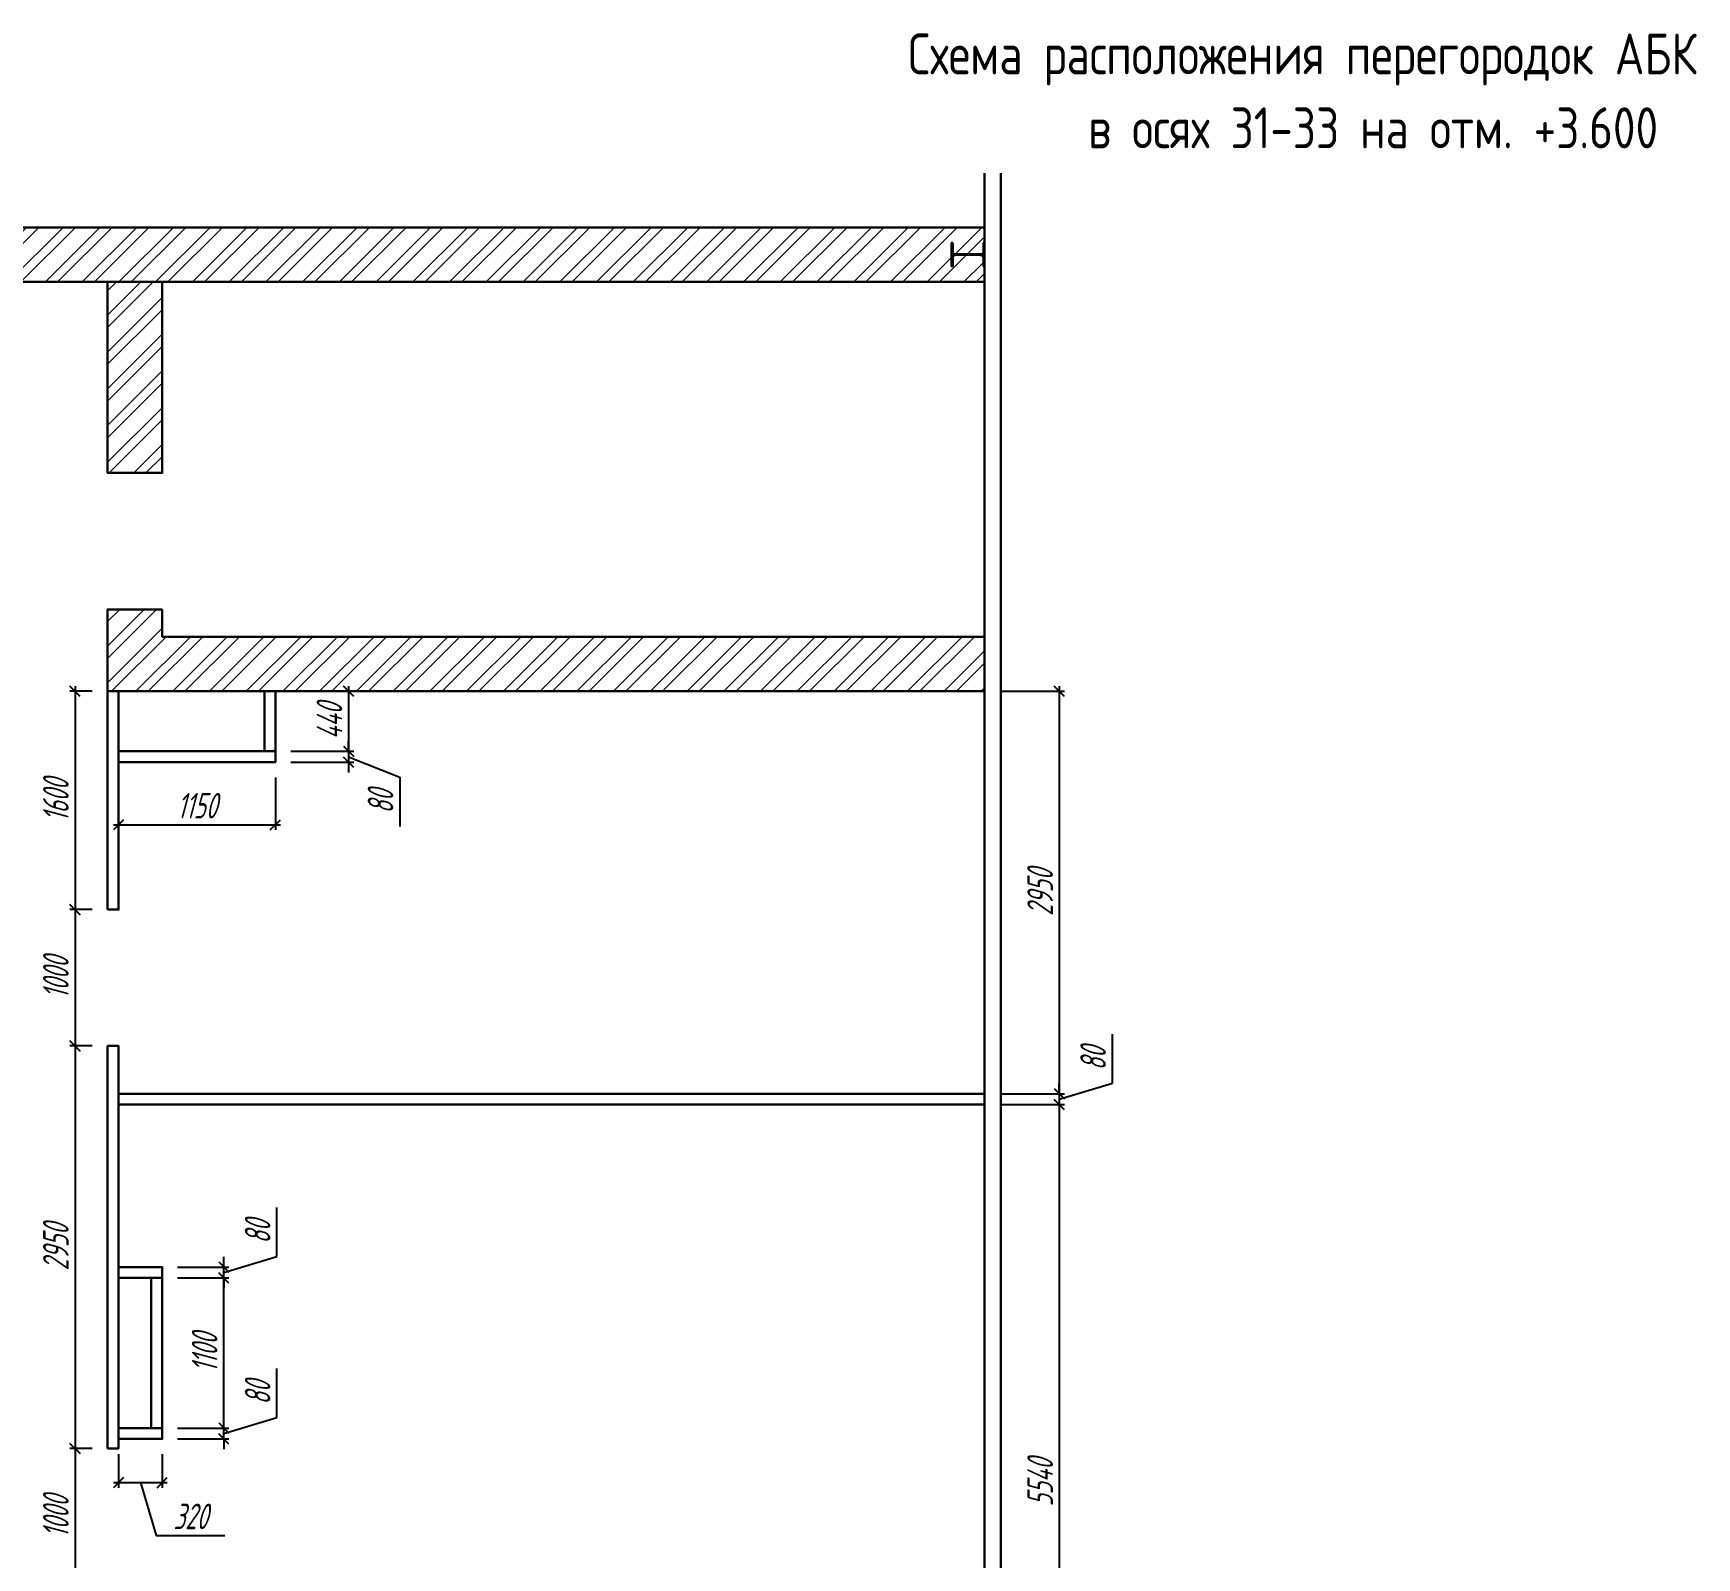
# Model space of a CAD drawing. Header units: millimetres. Extents: x -138350 to 909539, y -253833 to 111767.
# Drawn here: x 76760 to 88957, y -179657 to -168483 of the extents above; entities that cross this region are included whole.
import ezdxf

# ---------------------------------------------------------------- set-up
doc = ezdxf.new("R2010")
doc.units = ezdxf.units.MM
doc.linetypes.add('GOST2.303 5', pattern=[24, 20, -1.5, 1, -1.5])
doc.layers.add('03_Осевые', color=4, linetype='GOST2.303 5')
doc.layers.add('07_Непечатаемые', color=2, linetype='Continuous', plot=False)
for name, color, linetype, lineweight in [('_Размеры', 120, 'Continuous', 13), ('_Сендвичи', 230, 'Continuous', 30), ('_Стены', 7, 'Continuous', 30), ('_Сэндвичи штрих', 7, 'Continuous', 5), ('_Текст', 141, 'Continuous', 20), ('выноска', 7, 'Continuous', 13)]:
    doc.layers.add(name, color=color, linetype=linetype, lineweight=lineweight)
doc.styles.add('Museo sans', font='CS_Gost2304.shx')
doc.styles.add('СПДС_размеры', font='spdswin.shx', dxfattribs={"width": 0.8, "oblique": 15})
doc.dimstyles.new('СПДС', dxfattribs={"dimtxt": 2.5, "dimasz": 1, "dimexe": 0.5, "dimexo": 1.5, "dimtad": 1, "dimdec": 0, "dimtxsty": 'СПДС_размеры', "dimblk": 'OBLIQUE', "dimcen": 2.5, "dimdle": 0.5, "dimadec": 8, "dimazin": 0, "dimtfac": 1, "dimtdec": 0, "dimtix": 1, "dimtmove": 0, "dimatfit": 3, "dimfxl": 1, "dimarcsym": 0})

# ---------------------------------------------------------------- blocks, each defined once
blk = doc.blocks.new('*U263')
for p, q in [((-87.5, 244), (87.5, 244)), ((-87.5, 233), (-87.5, 244)), ((87.5, 233), (87.5, 244)), ((-87.5, 233), (-19.5, 233)), ((-3.5, 27), (-3.5, 217)), ((3.5, 27), (3.5, 217)), ((19.5, 233), (87.5, 233)), ((-87.5, 11), (-19.5, 11)), ((-87.5, 0), (-87.5, 11)), ((-87.5, 0), (87.5, 0)), ((19.5, 11), (87.5, 11)), ((87.5, 0), (87.5, 11))]:
    blk.add_line(p, q)
for centre, start, end in [((-19.5, 217), 360, 450), ((19.5, 217), 90, 180), ((-19.5, 27), 270, 360), ((19.5, 27), 180, 270)]:
    blk.add_arc(centre, 16, start, end)
at = {"layer": '03_Осевые'}
for p, q in [((0, 0), (0, 244)), ((-3.5, 122), (3.5, 122))]:
    blk.add_line(p, q, dxfattribs=at)
at = {"layer": '07_Непечатаемые'}
for p, q in [((-2.75, 184), (2.75, 184)), ((-50, 0), (-50, 11)), ((-2.75, 60), (2.75, 60)), ((50, 0), (50, 11))]:
    blk.add_line(p, q, dxfattribs=at)
blk = doc.blocks.new('_Oblique')
at = {"layer": 'выноска', "color": 0, "lineweight": -2}
blk.add_line((-0.5, -0.5), (0.5, 0.5), dxfattribs=at)
blk = doc.blocks.new('*D417')
at = {"layer": '_Размеры', "color": 0, "lineweight": -2, "ltscale": 75, "transparency": 16777216}
for p, q in [((83847.5, -173306), (84320.5, -173306)), ((84283, -173268.5), (84283, -176293.5)), ((83847.5, -176256), (84320.5, -176256))]:
    blk.add_line(p, q, dxfattribs=at)
at = {"layer": 'Defpoints', "color": 0, "ltscale": 75, "transparency": 16777216}
for p in [(83735, -173306), (83735, -176256), (84283, -176256)]:
    blk.add_point(p, dxfattribs=at)
at = {"layer": '_Размеры', "color": 0, "lineweight": -2, "ltscale": 75, "transparency": 16777216, "xscale": 75, "yscale": 75, "zscale": 75}
for p, rotation in [((84283, -173306), 90), ((84283, -176256), 270)]:
    blk.add_blockref('_Oblique', p, dxfattribs=dict(at, rotation=rotation))
at = {"layer": '_Размеры', "color": 0, "ltscale": 75, "transparency": 16777216, "insert": (84142.375, -174781), "char_height": 187.5, "attachment_point": 5, "rotation": 90, "style": 'СПДС_размеры'}
blk.add_mtext('2950', dxfattribs=at)
blk = doc.blocks.new('*D418')
at = {"layer": '_Размеры', "color": 0, "lineweight": -2, "ltscale": 75, "transparency": 16777216}
for p, q in [((84672, -176179), (84672, -175819)), ((84283, -176296), (84672, -176179)), ((84283, -176256), (84283, -176181)), ((83848, -176256), (84320, -176256)), ((83848, -176336), (84320, -176336)), ((84283, -176256), (84283, -176336)), ((84283, -176256), (84283, -176336)), ((84283, -176336), (84283, -176411))]:
    blk.add_line(p, q, dxfattribs=at)
at = {"layer": 'Defpoints', "color": 0, "ltscale": 75, "transparency": 16777216}
for p in [(83735, -176256), (83735, -176336), (84283, -176336)]:
    blk.add_point(p, dxfattribs=at)
at = {"layer": '_Размеры', "color": 0, "lineweight": -2, "ltscale": 75, "transparency": 16777216, "xscale": 75, "yscale": 75, "zscale": 75}
for p, rotation in [((84283, -176256), 270), ((84283, -176336), 90)]:
    blk.add_blockref('_Oblique', p, dxfattribs=dict(at, rotation=rotation))
at = {"layer": '_Размеры', "color": 0, "ltscale": 75, "transparency": 16777216, "insert": (84531, -175999), "char_height": 187.5, "attachment_point": 5, "rotation": 90, "style": 'СПДС_размеры'}
blk.add_mtext('80', dxfattribs=at)
blk = doc.blocks.new('*D419')
at = {"layer": '_Размеры', "color": 0, "lineweight": -2, "ltscale": 75, "transparency": 16777216}
for p, q in [((83847.5, -176336), (84320.5, -176336)), ((84283, -176298.5), (84283, -181913.5)), ((83847.5, -181876), (84320.5, -181876))]:
    blk.add_line(p, q, dxfattribs=at)
at = {"layer": 'Defpoints', "color": 0, "ltscale": 75, "transparency": 16777216}
for p in [(83735, -176336), (83735, -181876), (84283, -181876)]:
    blk.add_point(p, dxfattribs=at)
at = {"layer": '_Размеры', "color": 0, "lineweight": -2, "ltscale": 75, "transparency": 16777216, "xscale": 75, "yscale": 75, "zscale": 75}
for p, rotation in [((84283, -176336), 90), ((84283, -181876), 270)]:
    blk.add_blockref('_Oblique', p, dxfattribs=dict(at, rotation=rotation))
at = {"layer": '_Размеры', "color": 0, "ltscale": 75, "transparency": 16777216, "insert": (84142.375, -179106), "char_height": 187.5, "attachment_point": 5, "rotation": 90, "style": 'СПДС_размеры'}
blk.add_mtext('5540', dxfattribs=at)
blk = doc.blocks.new('*D439')
at = {"layer": '_Размеры', "color": 0, "lineweight": -2, "ltscale": 75, "transparency": 16777216}
for p, q in [((77192.5, -173306), (77028.5, -173306)), ((77066, -173268.5), (77066, -174943.5)), ((77192.5, -174906), (77028.5, -174906))]:
    blk.add_line(p, q, dxfattribs=at)
at = {"layer": 'Defpoints', "color": 0, "ltscale": 75, "transparency": 16777216}
for p in [(77305, -173306), (77066, -174906), (77305, -174906)]:
    blk.add_point(p, dxfattribs=at)
at = {"layer": '_Размеры', "color": 0, "lineweight": -2, "ltscale": 75, "transparency": 16777216, "xscale": 75, "yscale": 75, "zscale": 75}
for p, rotation in [((77066, -173306), 90), ((77066, -174906), 270)]:
    blk.add_blockref('_Oblique', p, dxfattribs=dict(at, rotation=rotation))
at = {"layer": '_Размеры', "color": 0, "ltscale": 75, "transparency": 16777216, "insert": (76925.375, -174106), "char_height": 187.5, "attachment_point": 5, "rotation": 90, "style": 'СПДС_размеры'}
blk.add_mtext('1600', dxfattribs=at)
blk = doc.blocks.new('*D440')
at = {"layer": '_Размеры', "color": 0, "lineweight": -2, "ltscale": 75, "transparency": 16777216}
for p, q in [((77066, -174868.5), (77066, -175943.5)), ((77192.5, -174906), (77028.5, -174906)), ((77192.5, -175906), (77028.5, -175906))]:
    blk.add_line(p, q, dxfattribs=at)
at = {"layer": 'Defpoints', "color": 0, "ltscale": 75, "transparency": 16777216}
for p in [(77305, -174906), (77066, -175906), (77305, -175906)]:
    blk.add_point(p, dxfattribs=at)
at = {"layer": '_Размеры', "color": 0, "lineweight": -2, "ltscale": 75, "transparency": 16777216, "xscale": 75, "yscale": 75, "zscale": 75}
for p, rotation in [((77066, -174906), 90), ((77066, -175906), 270)]:
    blk.add_blockref('_Oblique', p, dxfattribs=dict(at, rotation=rotation))
at = {"layer": '_Размеры', "color": 0, "ltscale": 75, "transparency": 16777216, "insert": (76925.375, -175406), "char_height": 187.5, "attachment_point": 5, "rotation": 90, "style": 'СПДС_размеры'}
blk.add_mtext('1000', dxfattribs=at)
blk = doc.blocks.new('*D441')
at = {"layer": '_Размеры', "color": 0, "lineweight": -2, "ltscale": 75, "transparency": 16777216}
for p, q in [((77066, -175868.5), (77066, -178893.5)), ((77192.5, -175906), (77028.5, -175906)), ((77192.5, -178856), (77028.5, -178856))]:
    blk.add_line(p, q, dxfattribs=at)
at = {"layer": 'Defpoints', "color": 0, "ltscale": 75, "transparency": 16777216}
for p in [(77305, -175906), (77066, -178856), (77305, -178856)]:
    blk.add_point(p, dxfattribs=at)
at = {"layer": '_Размеры', "color": 0, "lineweight": -2, "ltscale": 75, "transparency": 16777216, "xscale": 75, "yscale": 75, "zscale": 75}
for p, rotation in [((77066, -175906), 90), ((77066, -178856), 270)]:
    blk.add_blockref('_Oblique', p, dxfattribs=dict(at, rotation=rotation))
at = {"layer": '_Размеры', "color": 0, "ltscale": 75, "transparency": 16777216, "insert": (76925.375, -177381), "char_height": 187.5, "attachment_point": 5, "rotation": 90, "style": 'СПДС_размеры'}
blk.add_mtext('2950', dxfattribs=at)
blk = doc.blocks.new('*D442')
at = {"layer": '_Размеры', "color": 0, "lineweight": -2, "ltscale": 75, "transparency": 16777216}
for p, q in [((77192.5, -178856), (77028.5, -178856)), ((77066, -178818.5), (77066, -179893.5)), ((77192.5, -179856), (77028.5, -179856))]:
    blk.add_line(p, q, dxfattribs=at)
at = {"layer": 'Defpoints', "color": 0, "ltscale": 75, "transparency": 16777216}
for p in [(77305, -178856), (77066, -179856), (77305, -179856)]:
    blk.add_point(p, dxfattribs=at)
at = {"layer": '_Размеры', "color": 0, "lineweight": -2, "ltscale": 75, "transparency": 16777216, "xscale": 75, "yscale": 75, "zscale": 75}
for p, rotation in [((77066, -178856), 90), ((77066, -179856), 270)]:
    blk.add_blockref('_Oblique', p, dxfattribs=dict(at, rotation=rotation))
at = {"layer": '_Размеры', "color": 0, "ltscale": 75, "transparency": 16777216, "insert": (76925.375, -179356), "char_height": 187.5, "attachment_point": 5, "rotation": 90, "style": 'СПДС_размеры'}
blk.add_mtext('1000', dxfattribs=at)
blk = doc.blocks.new('*D456')
at = {"layer": '_Размеры', "color": 0, "lineweight": -2, "ltscale": 75, "transparency": 16777216}
for p, q in [((78546, -178629), (78546, -178269)), ((78157, -178746), (78546, -178629)), ((78157, -178706), (78157, -178631)), ((77818, -178706), (78194, -178706)), ((77818, -178786), (78194, -178786)), ((78157, -178786), (78157, -178706)), ((78157, -178786), (78157, -178706)), ((78157, -178786), (78157, -178861))]:
    blk.add_line(p, q, dxfattribs=at)
at = {"layer": 'Defpoints', "color": 0, "ltscale": 75, "transparency": 16777216}
for p in [(77705, -178706), (77705, -178786), (78157, -178706)]:
    blk.add_point(p, dxfattribs=at)
at = {"layer": '_Размеры', "color": 0, "lineweight": -2, "ltscale": 75, "transparency": 16777216, "xscale": 75, "yscale": 75, "zscale": 75}
for p, rotation in [((78157, -178706), 270), ((78157, -178786), 90)]:
    blk.add_blockref('_Oblique', p, dxfattribs=dict(at, rotation=rotation))
at = {"layer": '_Размеры', "color": 0, "ltscale": 75, "transparency": 16777216, "insert": (78405, -178449), "char_height": 187.5, "attachment_point": 5, "rotation": 90, "style": 'СПДС_размеры'}
blk.add_mtext('80', dxfattribs=at)
blk = doc.blocks.new('*D457')
at = {"layer": '_Размеры', "color": 0, "lineweight": -2, "ltscale": 75, "transparency": 16777216}
for p, q in [((78157, -178743.5), (78157, -177568.5)), ((77817.5, -177606), (78194.5, -177606)), ((77817.5, -178706), (78194.5, -178706))]:
    blk.add_line(p, q, dxfattribs=at)
at = {"layer": 'Defpoints', "color": 0, "ltscale": 75, "transparency": 16777216}
for p in [(77705, -177606), (78157, -177606), (77705, -178706)]:
    blk.add_point(p, dxfattribs=at)
at = {"layer": '_Размеры', "color": 0, "lineweight": -2, "ltscale": 75, "transparency": 16777216, "xscale": 75, "yscale": 75, "zscale": 75}
for p, rotation in [((78157, -177606), 90), ((78157, -178706), 270)]:
    blk.add_blockref('_Oblique', p, dxfattribs=dict(at, rotation=rotation))
at = {"layer": '_Размеры', "color": 0, "ltscale": 75, "transparency": 16777216, "insert": (78016.375, -178156), "char_height": 187.5, "attachment_point": 5, "rotation": 90, "style": 'СПДС_размеры'}
blk.add_mtext('1100', dxfattribs=at)
blk = doc.blocks.new('*D458')
at = {"layer": '_Размеры', "color": 0, "lineweight": -2, "ltscale": 75, "transparency": 16777216}
for p, q in [((78546, -177449), (78546, -177089)), ((78157, -177566), (78546, -177449)), ((78157, -177526), (78157, -177451)), ((77818, -177526), (78194, -177526)), ((78157, -177606), (78157, -177526)), ((78157, -177606), (78157, -177526)), ((77818, -177606), (78194, -177606)), ((78157, -177606), (78157, -177681))]:
    blk.add_line(p, q, dxfattribs=at)
at = {"layer": 'Defpoints', "color": 0, "ltscale": 75, "transparency": 16777216}
for p in [(77705, -177526), (78157, -177526), (77705, -177606)]:
    blk.add_point(p, dxfattribs=at)
at = {"layer": '_Размеры', "color": 0, "lineweight": -2, "ltscale": 75, "transparency": 16777216, "xscale": 75, "yscale": 75, "zscale": 75}
for p, rotation in [((78157, -177526), 270), ((78157, -177606), 90)]:
    blk.add_blockref('_Oblique', p, dxfattribs=dict(at, rotation=rotation))
at = {"layer": '_Размеры', "color": 0, "ltscale": 75, "transparency": 16777216, "insert": (78405, -177269), "char_height": 187.5, "attachment_point": 5, "rotation": 90, "style": 'СПДС_размеры'}
blk.add_mtext('80', dxfattribs=at)
blk = doc.blocks.new('*D459')
at = {"layer": '_Размеры', "color": 0, "lineweight": -2, "ltscale": 75, "transparency": 16777216}
for p, q in [((77385, -178898), (77385, -179144)), ((77705, -178898), (77705, -179144)), ((77348, -179106), (77742, -179106)), ((77545, -179106), (77662, -179495)), ((77662, -179495), (78165, -179495))]:
    blk.add_line(p, q, dxfattribs=at)
at = {"layer": 'Defpoints', "color": 0, "ltscale": 75, "transparency": 16777216}
for p in [(77385, -178786), (77705, -178786), (77705, -179106)]:
    blk.add_point(p, dxfattribs=at)
at = {"layer": '_Размеры', "color": 0, "lineweight": -2, "ltscale": 75, "transparency": 16777216, "xscale": 75, "yscale": 75, "zscale": 75, "rotation": 180}
blk.add_blockref('_Oblique', (77385, -179106), dxfattribs=at)
at = {"layer": '_Размеры', "color": 0, "lineweight": -2, "ltscale": 75, "transparency": 16777216, "xscale": 75, "yscale": 75, "zscale": 75}
blk.add_blockref('_Oblique', (77705, -179106), dxfattribs=at)
at = {"layer": '_Размеры', "color": 0, "ltscale": 75, "transparency": 16777216, "insert": (77913, -179354), "char_height": 187.5, "attachment_point": 5, "style": 'СПДС_размеры'}
blk.add_mtext('320', dxfattribs=at)
blk = doc.blocks.new('*D460')
at = {"layer": '_Размеры', "color": 0, "lineweight": -2, "ltscale": 75, "transparency": 16777216}
for p, q in [((77385, -173938.5), (77385, -174322.5)), ((78535, -173938.5), (78535, -174322.5)), ((77347.5, -174285), (78572.5, -174285))]:
    blk.add_line(p, q, dxfattribs=at)
at = {"layer": 'Defpoints', "color": 0, "ltscale": 75, "transparency": 16777216}
for p in [(77385, -173826), (78535, -173826), (78535, -174285)]:
    blk.add_point(p, dxfattribs=at)
at = {"layer": '_Размеры', "color": 0, "lineweight": -2, "ltscale": 75, "transparency": 16777216, "xscale": 75, "yscale": 75, "zscale": 75, "rotation": 180}
blk.add_blockref('_Oblique', (77385, -174285), dxfattribs=at)
at = {"layer": '_Размеры', "color": 0, "lineweight": -2, "ltscale": 75, "transparency": 16777216, "xscale": 75, "yscale": 75, "zscale": 75}
blk.add_blockref('_Oblique', (78535, -174285), dxfattribs=at)
at = {"layer": '_Размеры', "color": 0, "ltscale": 75, "transparency": 16777216, "insert": (77960, -174144.375), "char_height": 187.5, "attachment_point": 5, "style": 'СПДС_размеры'}
blk.add_mtext('1150', dxfattribs=at)
blk = doc.blocks.new('*D461')
at = {"layer": '_Размеры', "color": 0, "lineweight": -2, "ltscale": 75, "transparency": 16777216}
for p, q in [((78647.5, -173306), (79109.5, -173306)), ((79072, -173268.5), (79072, -173783.5)), ((78647.5, -173746), (79109.5, -173746))]:
    blk.add_line(p, q, dxfattribs=at)
at = {"layer": 'Defpoints', "color": 0, "ltscale": 75, "transparency": 16777216}
for p in [(78535, -173306), (78535, -173746), (79072, -173746)]:
    blk.add_point(p, dxfattribs=at)
at = {"layer": '_Размеры', "color": 0, "lineweight": -2, "ltscale": 75, "transparency": 16777216, "xscale": 75, "yscale": 75, "zscale": 75}
for p, rotation in [((79072, -173306), 90), ((79072, -173746), 270)]:
    blk.add_blockref('_Oblique', p, dxfattribs=dict(at, rotation=rotation))
at = {"layer": '_Размеры', "color": 0, "ltscale": 75, "transparency": 16777216, "insert": (78931.375, -173526), "char_height": 187.5, "attachment_point": 5, "rotation": 90, "style": 'СПДС_размеры'}
blk.add_mtext('440', dxfattribs=at)
blk = doc.blocks.new('*D462')
at = {"layer": '_Размеры', "color": 0, "lineweight": -2, "ltscale": 75, "transparency": 16777216}
for p, q in [((79072, -173746), (79072, -173671)), ((78648, -173746), (79110, -173746)), ((79072, -173746), (79072, -173826)), ((79072, -173746), (79072, -173826)), ((79072, -173786), (79447, -173936)), ((78648, -173826), (79110, -173826)), ((79072, -173826), (79072, -173901)), ((79447, -173936), (79447, -174297))]:
    blk.add_line(p, q, dxfattribs=at)
at = {"layer": 'Defpoints', "color": 0, "ltscale": 75, "transparency": 16777216}
for p in [(78535, -173746), (78535, -173826), (79072, -173826)]:
    blk.add_point(p, dxfattribs=at)
at = {"layer": '_Размеры', "color": 0, "lineweight": -2, "ltscale": 75, "transparency": 16777216, "xscale": 75, "yscale": 75, "zscale": 75}
for p, rotation in [((79072, -173746), 270), ((79072, -173826), 90)]:
    blk.add_blockref('_Oblique', p, dxfattribs=dict(at, rotation=rotation))
at = {"layer": '_Размеры', "color": 0, "ltscale": 75, "transparency": 16777216, "insert": (79306, -174116), "char_height": 187.5, "attachment_point": 5, "rotation": 90, "style": 'СПДС_размеры'}
blk.add_mtext('80', dxfattribs=at)

msp = doc.modelspace()

# ---------------------------------------------------------------- hatches: boundary and pattern name
at = {"layer": '_Сэндвичи штрих', "ltscale": 100}
h = msp.add_hatch(dxfattribs=at)
h.set_pattern_fill('ANSI32', color=256, scale=20)
h.set_pattern_definition([(45, (0, -33245), (-134.70384, 134.70384), []), (45, (89.8, -33245), (-134.70384, 134.70384), [])])
h.paths.add_polyline_path([(83724, -170018.5), (83726.4, -169906), (71735, -169906), (71735, -189506), (72135, -189506), (72135, -170306), (83735, -170306), (83735, -170193.5), (83724, -170193.5), (83724, -170125.5, 0.4142136), (83708, -170109.5, 0.5903513), (83724, -170086.5)])
h.paths.add_polyline_path([(83491, -170018.5), (83502, -170018.5), (83502, -170086.5, 0.5903513), (83518, -170109.5, 0.4142136), (83502, -170125.5), (83502, -170193.5), (83491, -170193.5)], flags=16)
h = msp.add_hatch(dxfattribs=at)
h.set_pattern_fill('ANSI32', color=256, scale=20)
h.paths.add_polyline_path([(77705, -170306), (77305, -170306), (77305, -171706), (77705, -171706)])
h.paths.add_polyline_path([(83735, -172906), (77705, -172906), (77705, -172706), (77305, -172706), (77305, -173306), (83735, -173306)])

# ---------------------------------------------------------------- linework, layer by layer
at = {"layer": '_Сендвичи', "ltscale": 100}
for points in [[(71034, -189506), (83735, -189506), (83735, -169508)], [(71034, -189626), (83855, -189626), (83855, -169508)]]:
    msp.add_lwpolyline(points, dxfattribs=at)
at = {"layer": '_Сендвичи', "color": 2, "ltscale": 100}
for points in [[(77305, -174906), (77385, -174906), (77385, -173306), (77305, -173306)], [(78535, -173746), (78455, -173746), (78455, -173306), (78535, -173306)], [(77385, -173746), (78535, -173746), (78535, -173826), (77385, -173826)], [(77305, -178856), (77385, -178856), (77385, -175906), (77305, -175906)], [(83735, -176336), (77385, -176336), (77385, -176256), (83735, -176256)], [(77385, -177606), (77705, -177606), (77705, -177526), (77385, -177526)], [(77705, -178706), (77625, -178706), (77625, -177606), (77705, -177606)], [(77385, -178786), (77705, -178786), (77705, -178706), (77385, -178706)]]:
    msp.add_lwpolyline(points, close=True, dxfattribs=at)
at = {"layer": '_Стены', "ltscale": 100}
for p, q in [((83735, -169906), (71735, -169906)), ((83735, -170306), (72135, -170306))]:
    msp.add_line(p, q, dxfattribs=at)
msp.add_lwpolyline([(77705, -170306), (77705, -171706), (77305, -171706), (77305, -170306)], dxfattribs=at)
msp.add_lwpolyline([(77705, -172706), (77705, -172906), (83735, -172906), (83735, -173306), (77305, -173306), (77305, -172706)], close=True, dxfattribs=at)

# ---------------------------------------------------------------- block references
at = {"xscale": -1, "rotation": 90}
msp.add_blockref('*U263', (83735, -170106), dxfattribs=at)

# ---------------------------------------------------------------- texts
at = {"layer": '_Текст', "linetype": 'Continuous', "ltscale": 100, "style": 'Museo sans'}
for s, p in [('Схема расположения перегородок АБК', (83175, -168784)), ('в осях 31-33 на отм. +3.600', (84494, -169326))]:
    msp.add_text(s, height=300, dxfattribs=at).set_placement(p)

# ---------------------------------------------------------------- dimensions: what is measured, and where the dimension line sits
at = {"layer": '_Размеры', "ltscale": 75}
for base, p1, p2, picture, middle in [((77066, -174906), (77305, -173306), (77305, -174906), '*D439', (76925.4, -174106)), ((84283, -176256), (83735, -173306), (83735, -176256), '*D417', (84142.4, -174781)), ((77066, -175906), (77305, -174906), (77305, -175906), '*D440', (76925.4, -175406)), ((77066, -178856), (77305, -175906), (77305, -178856), '*D441', (76925.4, -177381)), ((84283, -176336), (83735, -176256), (83735, -176336), '*D418', (84531.4, -176132.4)), ((84283, -181876), (83735, -176336), (83735, -181876), '*D419', (84142.4, -179106)), ((78157, -177526), (77705, -177606), (77705, -177526), '*D458', (78405.4, -177402.4)), ((78157, -177606), (77705, -178706), (77705, -177606), '*D457', (78016.4, -178156)), ((78157, -178706), (77705, -178786), (77705, -178706), '*D456', (78405.4, -178582.4)), ((77066, -179856), (77305, -178856), (77305, -179856), '*D442', (76925.4, -179356))]:
    dim = msp.add_linear_dim(base=base, p1=p1, p2=p2, angle=90, dimstyle='СПДС', override={"dimscale": 75, "dimtix": 0, "dimtmove": 1}, dxfattribs=at)
    dim.commit()
    dim.dimension.update_dxf_attribs({"geometry": picture, "text_midpoint": middle})
for base, p1, p2, picture, middle in [((79072, -173746), (78535, -173306), (78535, -173746), '*D461', (79072, -173526)), ((79072, -173826), (78535, -173746), (78535, -173826), '*D462', (79447, -173983))]:
    dim = msp.add_linear_dim(base=base, p1=p1, p2=p2, angle=90, dimstyle='СПДС', override={"dimscale": 75, "dimtix": 0, "dimtmove": 1}, dxfattribs=at)
    dim.commit()
    dim.dimension.update_dxf_attribs({"geometry": picture, "text_midpoint": middle, "dimtype": 160})
for base, p1, p2, picture, middle in [((78535, -174285), (77385, -173826), (78535, -173826), '*D460', (77960, -174144.4)), ((77705, -179106), (77385, -178786), (77705, -178786), '*D459', (77708.6, -179354.4))]:
    dim = msp.add_linear_dim(base=base, p1=p1, p2=p2, dimstyle='СПДС', override={"dimscale": 75, "dimtix": 0, "dimtmove": 1}, dxfattribs=at)
    dim.commit()
    dim.dimension.update_dxf_attribs({"geometry": picture, "text_midpoint": middle})

doc.saveas('drawing.dxf')
